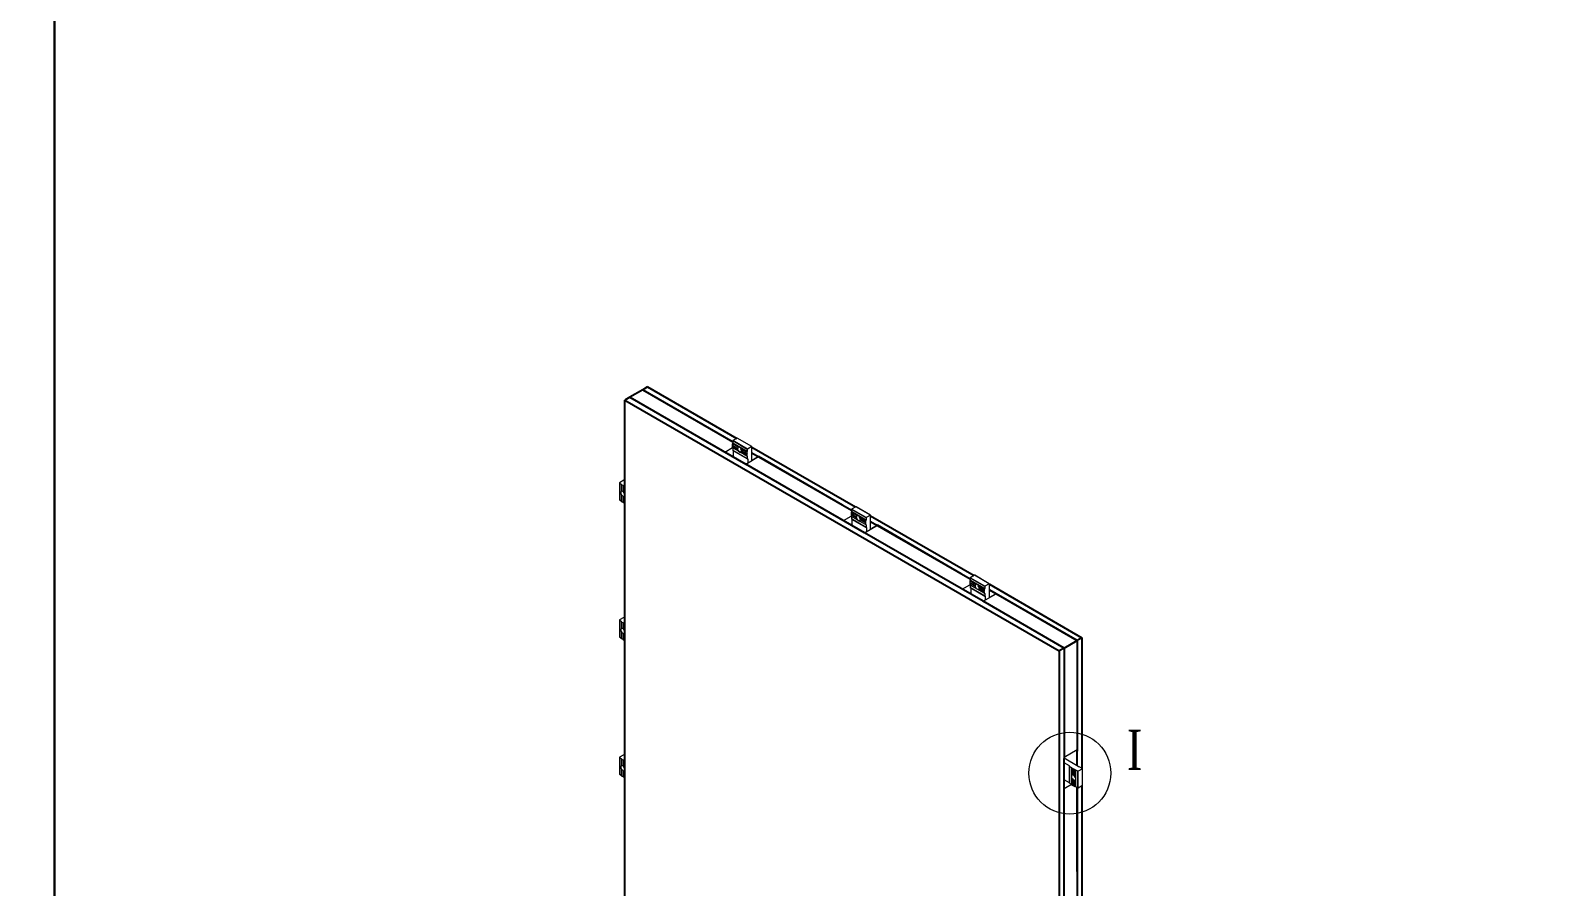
# Model space of a CAD drawing. Header units: millimetres. Extents: x 1277 to 3999, y 63 to 707.
# Drawn here: x 3787.1 to 3919.2, y 476.2 to 550.9 of the extents above; entities that cross this region are included whole.
import ezdxf

# ---------------------------------------------------------------- set-up
doc = ezdxf.new("R2010")
doc.units = ezdxf.units.MM
doc.linetypes.add('CENTER', pattern=[50.8, 31.75, -6.35, 6.35, -6.35])
doc.layers.add('ANTET', color=7, linetype='Continuous')
doc.layers.add('ANTET_K', color=179, linetype='Continuous')
doc.styles.add('SLDTEXTSTYLE3', font='TXT', dxfattribs={"width": 0.75})

# ---------------------------------------------------------------- blocks, each defined once
blk = doc.blocks.new('MN60SC.S.1')
at = {"layer": 'ANTET_K', "color": 252}
blk.add_lwpolyline([(9907.25, 888.56), (9907.25, 1185.56), (10117.25, 1185.56), (10117.25, 888.56)], close=True, dxfattribs=at)

msp = doc.modelspace()

# ---------------------------------------------------------------- linework, layer by layer
at = {"color": 140}
for p, q in [((3840.521, 519.577), (3839.389, 518.924)), ((3840.945, 519.822), (3840.521, 519.577)), ((3840.521, 519.577), (3847.592, 515.495)), ((3840.521, 519.577), (3848.37, 515.046)), ((3840.945, 519.822), (3848.723, 515.332)), ((3839.389, 518.924), (3838.965, 518.679)), ((3838.965, 474.912), (3838.965, 518.679)), ((3838.965, 518.679), (3876.866, 496.799)), ((3839.389, 518.924), (3849.501, 513.086)), ((3850.046, 514.568), (3859.082, 509.352)), ((3859.86, 507.106), (3849.501, 513.086)), ((3850.046, 514.078), (3858.729, 509.066)), ((3857.951, 509.515), (3850.632, 513.74)), ((3860.405, 508.588), (3869.441, 503.371)), ((3860.405, 508.098), (3869.088, 503.085)), ((3868.31, 503.534), (3860.992, 507.759)), ((3870.219, 501.126), (3859.86, 507.106)), ((3870.764, 502.608), (3878.846, 497.942)), ((3877.29, 497.044), (3870.219, 501.126)), ((3870.764, 502.118), (3878.422, 497.697)), ((3878.422, 497.697), (3871.351, 501.779)), ((3877.29, 497.044), (3876.866, 496.799)), ((3877.29, 497.044), (3878.422, 497.697)), ((3877.29, 497.044), (3877.29, 487.405)), ((3878.846, 497.942), (3878.422, 497.697)), ((3878.422, 497.697), (3878.422, 488.058)), ((3878.846, 497.942), (3878.846, 486.568)), ((3876.866, 496.799), (3876.866, 453.033)), ((3877.29, 473.332), (3877.29, 487.405)), ((3878.846, 485.041), (3878.846, 473.136)), ((3878.422, 477.569), (3878.422, 484.878)), ((3878.422, 484.878), (3878.422, 473.381))]:
    msp.add_line(p, q, dxfattribs=at)
at = {"color": 7, "linetype": 'Continuous', "lineweight": 15}
for p, q in [((3847.675, 514.141), (3848.341, 514.525)), ((3848.865, 514.556), (3848.334, 514.862)), ((3848.334, 514.862), (3848.334, 514.724)), ((3848.795, 514.457), (3848.334, 514.724)), ((3848.334, 514.724), (3848.356, 514.711)), ((3848.356, 514.711), (3848.334, 514.675)), ((3848.334, 514.675), (3848.334, 514.536)), ((3848.795, 514.408), (3848.334, 514.675)), ((3848.865, 514.23), (3848.334, 514.536)), ((3848.37, 514.93), (3848.338, 514.876)), ((3848.884, 514.562), (3848.338, 514.876)), ((3848.338, 514.527), (3848.37, 514.509)), ((3848.884, 514.212), (3848.338, 514.527)), ((3848.815, 514.446), (3848.356, 514.711)), ((3849.642, 514.377), (3848.37, 515.111)), ((3848.37, 515.111), (3848.37, 514.93)), ((3849.642, 514.196), (3848.37, 514.93)), ((3849.642, 513.774), (3848.37, 514.509)), ((3848.37, 514.509), (3848.37, 514.287)), ((3849.642, 513.552), (3848.37, 514.287)), ((3848.374, 514.277), (3849.647, 513.543)), ((3848.759, 515.352), (3848.384, 515.136)), ((3849.657, 514.401), (3848.384, 515.136)), ((3848.418, 514.252), (3848.418, 513.712)), ((3850.031, 514.617), (3848.759, 515.352)), ((3850.041, 514.618), (3848.769, 515.353)), ((3849.611, 514.141), (3849.066, 514.456)), ((3849.611, 513.792), (3849.066, 514.106)), ((3849.607, 514.128), (3849.077, 514.434)), ((3849.607, 513.801), (3849.077, 514.107)), ((3849.607, 513.989), (3849.146, 514.255)), ((3849.607, 513.94), (3849.146, 514.206)), ((3849.628, 513.976), (3849.169, 514.242)), ((3849.607, 514.128), (3849.607, 513.989)), ((3849.642, 514.196), (3849.611, 514.141)), ((3849.642, 514.377), (3849.642, 514.196)), ((3850.031, 514.617), (3849.657, 514.401)), ((3850.024, 514.205), (3850.046, 514.242)), ((3850.046, 514.193), (3850.024, 514.205)), ((3850.046, 514.242), (3850.046, 514.609)), ((3850.046, 513.401), (3850.046, 514.193)), ((3849.501, 513.086), (3850.632, 513.74)), ((3849.607, 513.989), (3849.628, 513.976)), ((3849.628, 513.976), (3849.607, 513.94)), ((3849.607, 513.94), (3849.607, 513.801)), ((3849.611, 513.792), (3849.642, 513.774)), ((3849.642, 513.774), (3849.642, 513.552)), ((3849.652, 513.542), (3849.669, 513.545)), ((3849.678, 513.535), (3849.678, 513.189)), ((3850.632, 513.74), (3850.145, 513.458)), ((3850.145, 513.458), (3850.145, 513.458)), ((3838.859, 511.677), (3838.484, 511.46)), ((3838.965, 511.632), (3838.887, 511.677)), ((3838.478, 511.452), (3838.478, 509.983)), ((3838.484, 511.444), (3838.641, 511.354)), ((3838.484, 511.444), (3838.484, 509.974)), ((3838.641, 511.354), (3838.641, 511.318)), ((3838.641, 511.318), (3838.641, 510.688)), ((3838.641, 510.477), (3838.641, 510.688)), ((3838.641, 510.477), (3838.641, 509.848)), ((3838.647, 511.309), (3838.767, 511.24)), ((3838.647, 511.309), (3838.647, 510.697)), ((3838.647, 510.452), (3838.647, 509.84)), ((3838.767, 511.24), (3838.81, 511.24)), ((3838.767, 511.24), (3838.767, 510.708)), ((3838.767, 510.303), (3838.767, 509.77)), ((3838.81, 511.24), (3838.81, 511.216)), ((3838.81, 511.216), (3838.93, 511.146)), ((3838.81, 511.216), (3838.81, 510.683)), ((3838.81, 510.278), (3838.81, 510.301)), ((3838.81, 510.278), (3838.81, 509.746)), ((3838.93, 511.146), (3838.93, 510.534)), ((3838.93, 510.289), (3838.93, 509.676)), ((3838.944, 511.143), (3838.965, 511.143)), ((3838.944, 511.143), (3838.944, 510.513)), ((3838.944, 510.303), (3838.944, 509.673)), ((3838.484, 509.974), (3838.641, 509.884)), ((3838.647, 509.84), (3838.767, 509.77)), ((3838.767, 509.77), (3838.81, 509.77)), ((3838.81, 509.746), (3838.93, 509.676)), ((3838.944, 509.673), (3838.965, 509.673)), ((3859.224, 508.576), (3858.693, 508.882)), ((3858.693, 508.882), (3858.693, 508.743)), ((3858.729, 508.95), (3858.698, 508.896)), ((3859.243, 508.581), (3858.698, 508.896)), ((3860.002, 508.396), (3858.729, 509.131)), ((3858.729, 509.131), (3858.729, 508.95)), ((3860.002, 508.215), (3858.729, 508.95)), ((3859.118, 509.372), (3858.743, 509.156)), ((3860.016, 508.421), (3858.743, 509.156)), ((3860.391, 508.637), (3859.118, 509.372)), ((3860.401, 508.638), (3859.128, 509.373)), ((3858.034, 508.161), (3858.7, 508.545)), ((3859.154, 508.477), (3858.693, 508.743)), ((3858.693, 508.743), (3858.715, 508.731)), ((3858.715, 508.731), (3858.693, 508.694)), ((3858.693, 508.694), (3858.693, 508.556)), ((3859.154, 508.428), (3858.693, 508.694)), ((3859.224, 508.249), (3858.693, 508.556)), ((3858.698, 508.546), (3858.729, 508.528)), ((3859.243, 508.232), (3858.698, 508.546)), ((3859.174, 508.466), (3858.715, 508.731)), ((3860.002, 507.794), (3858.729, 508.528)), ((3858.729, 508.528), (3858.729, 508.306)), ((3860.002, 507.572), (3858.729, 508.306)), ((3858.733, 508.297), (3860.006, 507.563)), ((3858.777, 508.272), (3858.777, 507.732)), ((3859.97, 508.161), (3859.425, 508.476)), ((3859.97, 507.812), (3859.425, 508.126)), ((3859.966, 508.147), (3859.436, 508.454)), ((3859.966, 507.821), (3859.436, 508.127)), ((3859.966, 508.009), (3859.505, 508.275)), ((3859.966, 507.96), (3859.505, 508.226)), ((3859.987, 507.996), (3859.528, 508.262)), ((3859.86, 507.106), (3860.992, 507.759)), ((3859.966, 508.147), (3859.966, 508.009)), ((3859.966, 508.009), (3859.987, 507.996)), ((3859.987, 507.996), (3859.966, 507.96)), ((3859.966, 507.96), (3859.966, 507.821)), ((3860.002, 508.215), (3859.97, 508.161)), ((3859.97, 507.812), (3860.002, 507.794)), ((3860.002, 508.396), (3860.002, 508.215)), ((3860.002, 507.794), (3860.002, 507.572)), ((3860.011, 507.562), (3860.028, 507.564)), ((3860.391, 508.637), (3860.016, 508.421)), ((3860.037, 507.554), (3860.037, 507.208)), ((3860.383, 508.225), (3860.405, 508.262)), ((3860.405, 508.213), (3860.383, 508.225)), ((3860.405, 508.262), (3860.405, 508.629)), ((3860.405, 507.421), (3860.405, 508.213)), ((3860.992, 507.759), (3860.405, 508.098)), ((3860.992, 507.759), (3860.504, 507.478)), ((3860.504, 507.478), (3860.504, 507.478)), ((3869.088, 503.085), (3868.31, 503.534)), ((3868.393, 502.18), (3869.059, 502.565)), ((3869.583, 502.596), (3869.053, 502.902)), ((3869.053, 502.902), (3869.053, 502.763)), ((3869.513, 502.497), (3869.053, 502.763)), ((3869.053, 502.763), (3869.074, 502.751)), ((3869.074, 502.751), (3869.053, 502.714)), ((3869.053, 502.714), (3869.053, 502.575)), ((3869.513, 502.448), (3869.053, 502.714)), ((3869.583, 502.269), (3869.053, 502.575)), ((3869.088, 502.97), (3869.057, 502.916)), ((3869.602, 502.601), (3869.057, 502.916)), ((3869.057, 502.566), (3869.088, 502.548)), ((3869.602, 502.251), (3869.057, 502.566)), ((3869.533, 502.486), (3869.074, 502.751)), ((3870.361, 502.416), (3869.088, 503.151)), ((3869.088, 503.151), (3869.088, 502.97)), ((3870.361, 502.235), (3869.088, 502.97)), ((3870.361, 501.813), (3869.088, 502.548)), ((3869.088, 502.548), (3869.088, 502.326)), ((3870.361, 501.592), (3869.088, 502.326)), ((3869.092, 502.317), (3870.365, 501.582)), ((3869.477, 503.392), (3869.102, 503.175)), ((3870.375, 502.441), (3869.102, 503.175)), ((3869.136, 502.292), (3869.136, 501.752)), ((3870.75, 502.657), (3869.477, 503.392)), ((3870.76, 502.658), (3869.487, 503.393)), ((3870.329, 502.181), (3869.784, 502.496)), ((3870.325, 502.167), (3869.795, 502.473)), ((3870.325, 502.028), (3869.864, 502.294)), ((3870.325, 501.979), (3869.864, 502.245)), ((3870.347, 502.016), (3869.887, 502.281)), ((3870.361, 502.235), (3870.329, 502.181)), ((3870.361, 502.416), (3870.361, 502.235)), ((3870.75, 502.657), (3870.375, 502.441)), ((3870.743, 502.245), (3870.764, 502.281)), ((3870.764, 502.232), (3870.743, 502.245)), ((3870.764, 502.281), (3870.764, 502.649)), ((3870.764, 501.44), (3870.764, 502.232)), ((3870.329, 501.831), (3869.784, 502.146)), ((3870.325, 501.841), (3869.795, 502.147)), ((3870.219, 501.126), (3871.351, 501.779)), ((3870.325, 502.167), (3870.325, 502.028)), ((3870.325, 502.028), (3870.347, 502.016)), ((3870.347, 502.016), (3870.325, 501.979)), ((3870.325, 501.979), (3870.325, 501.841)), ((3870.329, 501.831), (3870.361, 501.813)), ((3870.361, 501.813), (3870.361, 501.592)), ((3870.37, 501.582), (3870.387, 501.584)), ((3870.396, 501.574), (3870.396, 501.228)), ((3871.351, 501.779), (3870.764, 502.118)), ((3871.351, 501.779), (3870.863, 501.498)), ((3870.863, 501.498), (3870.863, 501.498)), ((3838.859, 499.717), (3838.484, 499.501)), ((3838.965, 499.672), (3838.887, 499.717)), ((3838.478, 499.493), (3838.478, 498.023)), ((3838.484, 499.485), (3838.641, 499.394)), ((3838.484, 499.485), (3838.484, 498.015)), ((3838.641, 499.394), (3838.641, 499.358)), ((3838.641, 499.358), (3838.641, 498.728)), ((3838.641, 498.518), (3838.641, 498.728)), ((3838.641, 498.518), (3838.641, 497.888)), ((3838.647, 499.35), (3838.767, 499.28)), ((3838.647, 499.35), (3838.647, 498.737)), ((3838.647, 498.492), (3838.647, 497.88)), ((3838.767, 499.28), (3838.81, 499.28)), ((3838.767, 499.28), (3838.767, 498.748)), ((3838.767, 498.343), (3838.767, 497.811)), ((3838.81, 499.28), (3838.81, 499.256)), ((3838.81, 499.256), (3838.93, 499.187)), ((3838.81, 499.256), (3838.81, 498.724)), ((3838.81, 498.318), (3838.81, 498.341)), ((3838.81, 498.318), (3838.81, 497.786)), ((3838.93, 499.187), (3838.93, 498.574)), ((3838.93, 498.329), (3838.93, 497.717)), ((3838.944, 499.183), (3838.965, 499.183)), ((3838.944, 499.183), (3838.944, 498.554)), ((3838.944, 498.343), (3838.944, 497.713)), ((3838.484, 498.015), (3838.641, 497.924)), ((3838.647, 497.88), (3838.767, 497.811)), ((3838.767, 497.811), (3838.81, 497.811)), ((3838.81, 497.786), (3838.93, 497.717)), ((3838.944, 497.713), (3838.965, 497.713)), ((3838.859, 487.752), (3838.484, 487.536)), ((3838.965, 487.707), (3838.887, 487.752)), ((3877.29, 487.541), (3878.422, 488.194)), ((3878.422, 488.058), (3878.422, 488.058)), ((3838.478, 487.528), (3838.478, 486.058)), ((3838.484, 487.52), (3838.641, 487.429)), ((3838.484, 487.52), (3838.484, 486.05)), ((3838.641, 487.429), (3838.641, 487.393)), ((3838.641, 487.393), (3838.641, 486.763)), ((3838.641, 486.553), (3838.641, 486.763)), ((3838.641, 486.553), (3838.641, 485.923)), ((3838.647, 487.385), (3838.767, 487.315)), ((3838.647, 487.385), (3838.647, 486.772)), ((3838.647, 486.527), (3838.647, 485.915)), ((3838.767, 487.315), (3838.81, 487.315)), ((3838.767, 487.315), (3838.767, 486.783)), ((3838.767, 486.378), (3838.767, 485.846)), ((3838.81, 487.315), (3838.81, 487.291)), ((3838.81, 487.291), (3838.93, 487.222)), ((3838.81, 487.291), (3838.81, 486.759)), ((3838.81, 486.353), (3838.81, 486.376)), ((3838.81, 486.353), (3838.81, 485.821)), ((3838.93, 487.222), (3838.93, 486.609)), ((3838.93, 486.364), (3838.93, 485.752)), ((3838.944, 487.218), (3838.965, 487.218)), ((3838.944, 487.218), (3838.944, 486.589)), ((3838.944, 486.378), (3838.944, 485.748)), ((3877.29, 487.466), (3878.521, 486.756)), ((3877.767, 486.766), (3877.29, 487.041)), ((3877.758, 486.735), (3877.758, 485.265)), ((3877.76, 486.74), (3877.771, 486.753)), ((3877.956, 486.616), (3877.764, 486.727)), ((3877.764, 485.257), (3877.764, 486.727)), ((3877.956, 486.58), (3877.956, 486.616)), ((3877.956, 485.951), (3877.956, 486.58)), ((3878.082, 486.503), (3877.962, 486.572)), ((3877.962, 485.96), (3877.962, 486.572)), ((3878.125, 486.503), (3878.082, 486.503)), ((3878.082, 485.97), (3878.082, 486.503)), ((3878.125, 486.478), (3878.125, 486.503)), ((3878.245, 486.409), (3878.125, 486.478)), ((3878.125, 485.946), (3878.125, 486.478)), ((3878.245, 485.796), (3878.245, 486.409)), ((3878.322, 486.405), (3878.259, 486.405)), ((3878.259, 485.776), (3878.259, 486.405)), ((3878.478, 486.315), (3878.322, 486.405)), ((3878.322, 484.936), (3878.322, 486.405)), ((3878.881, 486.531), (3878.507, 486.315)), ((3878.521, 486.756), (3878.521, 486.731)), ((3878.521, 486.731), (3878.563, 486.731)), ((3878.563, 486.731), (3878.881, 486.547)), ((3878.881, 485.061), (3878.881, 486.531)), ((3878.887, 485.07), (3878.887, 486.539)), ((3838.484, 486.05), (3838.641, 485.959)), ((3838.647, 485.915), (3838.767, 485.846)), ((3838.767, 485.846), (3838.81, 485.846)), ((3838.81, 485.821), (3838.93, 485.752)), ((3838.944, 485.748), (3838.965, 485.748)), ((3877.758, 485.302), (3877.29, 485.572)), ((3877.29, 484.803), (3877.921, 485.167)), ((3877.956, 485.146), (3877.764, 485.257)), ((3877.956, 485.74), (3877.956, 485.951)), ((3877.956, 485.11), (3877.956, 485.74)), ((3877.962, 485.102), (3877.962, 485.715)), ((3878.082, 485.033), (3877.962, 485.102)), ((3878.082, 485.033), (3878.082, 485.565)), ((3878.125, 485.033), (3878.082, 485.033)), ((3878.125, 485.541), (3878.125, 485.564)), ((3878.125, 485.008), (3878.125, 485.541)), ((3878.245, 484.939), (3878.245, 485.551)), ((3878.259, 484.936), (3878.259, 485.565)), ((3878.478, 484.845), (3878.478, 486.315)), ((3878.507, 484.845), (3878.507, 486.315)), ((3878.881, 485.061), (3878.507, 484.845)), ((3878.245, 484.939), (3878.125, 485.008)), ((3878.322, 484.936), (3878.259, 484.936)), ((3878.478, 484.845), (3878.322, 484.936))]:
    msp.add_line(p, q, dxfattribs=at)
at = {"color": 8, "linetype": 'Continuous', "lineweight": 15}
for p, q in [((3849.678, 513.535), (3849.662, 513.544)), ((3860.037, 507.554), (3860.021, 507.563)), ((3870.396, 501.574), (3870.38, 501.583)), ((3877.767, 486.748), (3877.767, 486.766))]:
    msp.add_line(p, q, dxfattribs=at)
at = {"color": 4}
msp.add_line((3878.422, 486.813), (3878.422, 488.058), dxfattribs=at)
at = {"color": 7, "linetype": 'Continuous', "lineweight": 15, "flags": 128}
for points in [[(3849.642, 513.552), (3849.643, 513.549), (3849.643, 513.547), (3849.644, 513.546), (3849.645, 513.544), (3849.646, 513.543), (3849.648, 513.542), (3849.65, 513.542), (3849.652, 513.542)], [(3849.669, 513.545), (3849.67, 513.545), (3849.672, 513.544), (3849.674, 513.544), (3849.675, 513.542), (3849.676, 513.541), (3849.677, 513.539), (3849.678, 513.537), (3849.678, 513.535)], [(3860.002, 507.572), (3860.002, 507.569), (3860.002, 507.567), (3860.003, 507.565), (3860.004, 507.564), (3860.006, 507.563), (3860.007, 507.562), (3860.009, 507.562), (3860.011, 507.562)], [(3860.028, 507.564), (3860.03, 507.564), (3860.031, 507.564), (3860.033, 507.563), (3860.034, 507.562), (3860.035, 507.561), (3860.036, 507.559), (3860.037, 507.557), (3860.037, 507.554)], [(3870.361, 501.592), (3870.361, 501.589), (3870.361, 501.587), (3870.362, 501.585), (3870.363, 501.584), (3870.365, 501.582), (3870.366, 501.582), (3870.368, 501.581), (3870.37, 501.582)], [(3870.387, 501.584), (3870.389, 501.584), (3870.391, 501.584), (3870.392, 501.583), (3870.394, 501.582), (3870.395, 501.581), (3870.395, 501.579), (3870.396, 501.577), (3870.396, 501.574)], [(3877.764, 486.727), (3877.762, 486.728), (3877.761, 486.73), (3877.759, 486.732), (3877.759, 486.733), (3877.758, 486.735), (3877.758, 486.737), (3877.759, 486.738), (3877.76, 486.74)], [(3877.771, 486.753), (3877.772, 486.755), (3877.772, 486.757), (3877.773, 486.758), (3877.772, 486.76), (3877.772, 486.762), (3877.77, 486.764), (3877.769, 486.765), (3877.767, 486.766)]]:
    msp.add_lwpolyline(points, dxfattribs=at)
at = {"color": 0, "linetype": 'CENTER', "lineweight": 0, "ltscale": 5}
msp.add_circle((3877.784, 486.142), 3.572, dxfattribs=at)
at = {"color": 7, "linetype": 'Continuous', "lineweight": 15}
for centre, radius, start, end in [((3848.363, 514.861), 0.0289, 148.85627, 178.0435), ((3848.344, 514.535), 0.0101, 174.37962, 234.30196), ((3848.4, 515.11), 0.0307, 122.60548, 177.39452), ((3848.379, 514.286), 0.00986, 173.70588, 234.98194), ((3848.764, 515.344), 0.0101, 65.69288, 125.61758), ((3848.901, 514.457), 0.106, 110.25989, 179.50485), ((3849.184, 514.457), 0.392, 187.04371, 215.38107), ((3848.757, 514.207), 0.392, 7.04371, 35.38107), ((3849.04, 514.207), 0.106, 290.25989, 359.50485), ((3849.636, 514.127), 0.0289, 148.85627, 178.0435), ((3849.673, 514.375), 0.0307, 122.60548, 177.39452), ((3850.037, 514.611), 0.00873, 350.78596, 129.20329), ((3849.617, 513.8), 0.0101, 174.37962, 234.30196), ((3838.487, 511.452), 0.00873, 110.78342, 249.21658), ((3838.873, 511.65), 0.0307, 62.60967, 117.39033), ((3838.651, 511.319), 0.0101, 185.6948, 245.62534), ((3838.715, 510.615), 0.106, 60.49964, 129.75332), ((3839.003, 510.615), 0.392, 204.61838, 232.95735), ((3838.573, 510.37), 0.392, 24.61838, 52.95735), ((3838.862, 510.37), 0.106, 240.49964, 309.75332), ((3838.943, 511.172), 0.0289, 241.95976, 271.1441), ((3838.488, 509.984), 0.0101, 185.6948, 245.62534), ((3838.651, 509.849), 0.0101, 185.6948, 245.62534), ((3838.943, 509.702), 0.0289, 241.95976, 271.1441), ((3858.722, 508.881), 0.0289, 148.85627, 178.0435), ((3858.76, 509.13), 0.0307, 122.60548, 177.39452), ((3859.124, 509.364), 0.0101, 65.69288, 125.61758), ((3858.703, 508.555), 0.0101, 174.37962, 234.30196), ((3858.739, 508.305), 0.00986, 173.70588, 234.98194), ((3859.261, 508.476), 0.106, 110.25989, 179.50485), ((3859.543, 508.476), 0.392, 187.04371, 215.38107), ((3859.116, 508.227), 0.392, 7.04371, 35.38107), ((3859.399, 508.227), 0.106, 290.25989, 359.50485), ((3859.995, 508.146), 0.0289, 148.85627, 178.0435), ((3859.976, 507.82), 0.0101, 174.37962, 234.30196), ((3860.032, 508.395), 0.0307, 122.60548, 177.39452), ((3860.396, 508.63), 0.00873, 350.78596, 129.20329), ((3869.081, 502.901), 0.0289, 148.85627, 178.0435), ((3869.063, 502.574), 0.0101, 174.37962, 234.30196), ((3869.119, 503.15), 0.0307, 122.60548, 177.39452), ((3869.098, 502.325), 0.00986, 173.70588, 234.98194), ((3869.483, 503.384), 0.0101, 65.69288, 125.61758), ((3869.62, 502.496), 0.106, 110.25989, 179.50485), ((3869.902, 502.496), 0.392, 187.04371, 215.38107), ((3869.475, 502.246), 0.392, 7.04371, 35.38107), ((3869.758, 502.246), 0.106, 290.25989, 359.50485), ((3870.391, 502.415), 0.0307, 122.60548, 177.39452), ((3870.755, 502.65), 0.00873, 350.78596, 129.20329), ((3870.354, 502.166), 0.0289, 148.85627, 178.0435), ((3870.335, 501.84), 0.0101, 174.37962, 234.30196), ((3838.873, 499.69), 0.0307, 62.60967, 117.39033), ((3838.487, 499.493), 0.00873, 110.78342, 249.21658), ((3838.651, 499.359), 0.0101, 185.6948, 245.62534), ((3838.715, 498.656), 0.106, 60.49964, 129.75332), ((3839.003, 498.656), 0.392, 204.61838, 232.95735), ((3838.573, 498.411), 0.392, 24.61838, 52.95735), ((3838.862, 498.411), 0.106, 240.49964, 309.75332), ((3838.943, 499.212), 0.0289, 241.95976, 271.1441), ((3838.488, 498.024), 0.0101, 185.6948, 245.62534), ((3838.651, 497.889), 0.0101, 185.6948, 245.62534), ((3838.943, 497.742), 0.0289, 241.95976, 271.1441), ((3838.873, 487.725), 0.0307, 62.60967, 117.39033), ((3838.487, 487.528), 0.00873, 110.78342, 249.21658), ((3838.651, 487.394), 0.0101, 185.6948, 245.62534), ((3838.715, 486.691), 0.106, 60.49964, 129.75332), ((3839.003, 486.691), 0.392, 204.61838, 232.95735), ((3838.573, 486.446), 0.392, 24.61838, 52.95735), ((3838.862, 486.446), 0.106, 240.49964, 309.75332), ((3838.943, 487.247), 0.0289, 241.95976, 271.1441), ((3877.966, 486.581), 0.0101, 185.6948, 245.62534), ((3878.259, 486.434), 0.0289, 241.95976, 271.1441), ((3878.878, 486.539), 0.00873, 290.78342, 69.21658), ((3838.488, 486.059), 0.0101, 185.6948, 245.62534), ((3838.651, 485.924), 0.0101, 185.6948, 245.62534), ((3838.943, 485.777), 0.0289, 241.95976, 271.1441), ((3877.768, 485.266), 0.00986, 185.02151, 246.29863), ((3877.966, 485.111), 0.0101, 185.6948, 245.62534), ((3878.03, 485.878), 0.106, 60.49964, 129.75332), ((3878.318, 485.878), 0.392, 204.61838, 232.95735), ((3877.889, 485.633), 0.392, 24.61838, 52.95735), ((3878.177, 485.633), 0.106, 240.49964, 309.75332), ((3878.492, 486.342), 0.0307, 242.60967, 297.39033), ((3878.877, 485.071), 0.0101, 294.37466, 354.3052), ((3878.259, 484.964), 0.0289, 241.95976, 271.1441), ((3878.492, 484.872), 0.0307, 242.60967, 297.39033)]:
    msp.add_arc(centre, radius, start, end, dxfattribs=at)
for centre, major_axis, ratio, start_param, end_param in [((3848.992, 514.344), (0.25, -0.144), 0.0000704, 3.8067416, 3.9270314), ((3848.992, 514.344), (0.177, 0.306), 0.5773346, 1.570837, 1.6911268), ((3848.823, 514.247), (0.177, 0.306), 0.5773346, 5.7410124, 6.8254394), ((3848.823, 514.247), (0.25, -0.144), 0.0000704, 4.9556143, 6.0400413), ((3848.992, 514.344), (0.25, -0.144), 0.0000704, 0.7854388, 0.9057287), ((3848.992, 514.344), (0.177, 0.306), 0.5773346, 4.5921397, 4.7124296), ((3838.81, 510.505), (0.354, 0), 0.5773815, 1.5707963, 1.6910862), ((3838.81, 510.505), (0.354, 0), 0.5773815, 4.5920991, 4.712389), ((3838.641, 510.408), (0.354, 0), 0.5773815, 0.4113833, 0.5422135), ((3838.641, 510.408), (0.354, 0), 0.5773815, 5.7409718, 5.871802), ((3859.351, 508.364), (0.25, -0.144), 0.0000704, 3.8067416, 3.9270314), ((3859.351, 508.364), (0.177, 0.306), 0.5773346, 1.570837, 1.6911268), ((3859.183, 508.266), (0.177, 0.306), 0.5773346, 5.7410124, 6.8254394), ((3859.183, 508.266), (0.25, -0.144), 0.0000704, 4.9556143, 6.0400413), ((3859.351, 508.364), (0.25, -0.144), 0.0000704, 0.7854388, 0.9057287), ((3859.351, 508.364), (0.177, 0.306), 0.5773346, 4.5921397, 4.7124296), ((3869.71, 502.383), (0.25, -0.144), 0.0000704, 3.8067416, 3.9270314), ((3869.71, 502.383), (0.177, 0.306), 0.5773346, 1.570837, 1.6911268), ((3869.542, 502.286), (0.177, 0.306), 0.5773346, 5.7410124, 6.8254394), ((3869.542, 502.286), (0.25, -0.144), 0.0000704, 4.9556143, 6.0400413), ((3869.71, 502.383), (0.25, -0.144), 0.0000704, 0.7854388, 0.9057287), ((3869.71, 502.383), (0.177, 0.306), 0.5773346, 4.5921397, 4.7124296), ((3838.81, 498.546), (0.354, 0), 0.5773815, 1.5707963, 1.6910862), ((3838.81, 498.546), (0.354, 0), 0.5773815, 4.5920991, 4.712389), ((3838.641, 498.448), (0.354, 0), 0.5773815, 0.4113833, 0.5422135), ((3838.641, 498.448), (0.354, 0), 0.5773815, 5.7409718, 5.871802), ((3838.81, 486.581), (0.354, 0), 0.5773815, 1.5707963, 1.6910862), ((3838.81, 486.581), (0.354, 0), 0.5773815, 4.5920991, 4.712389), ((3838.641, 486.483), (0.354, 0), 0.5773815, 0.4113833, 0.5422135), ((3838.641, 486.483), (0.354, 0), 0.5773815, 5.7409718, 5.871802), ((3878.125, 485.768), (0.354, 0), 0.5773815, 1.5707963, 1.6910862), ((3878.125, 485.768), (0.354, 0), 0.5773815, 4.5920991, 4.712389), ((3877.956, 485.67), (0.354, 0), 0.5773815, 5.7409718, 6.8253988)]:
    msp.add_ellipse(centre, major_axis=major_axis, ratio=ratio, start_param=start_param, end_param=end_param, dxfattribs=at)
for points, knots in [([(3848.865, 514.556), (3848.869, 514.557), (3848.874, 514.559), (3848.882, 514.561), (3848.884, 514.562)], [0, 0, 0, 0, 0.7335025, 1, 1, 1, 1]), ([(3848.884, 514.212), (3848.879, 514.215), (3848.872, 514.22), (3848.867, 514.227), (3848.865, 514.23)], [0, 0, 0, 0, 0.6321906, 1, 1, 1, 1]), ([(3849.066, 514.456), (3849.068, 514.451), (3849.07, 514.444), (3849.075, 514.436), (3849.077, 514.434)], [0, 0, 0, 0, 0.6321906, 1, 1, 1, 1]), ([(3849.077, 514.107), (3849.073, 514.106), (3849.069, 514.105), (3849.067, 514.106), (3849.066, 514.106)], [0, 0, 0, 0, 0.7335025, 1, 1, 1, 1]), ([(3838.641, 510.688), (3838.642, 510.69), (3838.642, 510.692), (3838.646, 510.696), (3838.647, 510.697)], [0, 0, 0, 0, 0.6321906, 1, 1, 1, 1]), ([(3838.647, 510.452), (3838.645, 510.458), (3838.642, 510.466), (3838.641, 510.475), (3838.641, 510.477)], [0, 0, 0, 0, 0.7335025, 1, 1, 1, 1]), ([(3838.93, 510.534), (3838.933, 510.528), (3838.937, 510.521), (3838.942, 510.515), (3838.944, 510.513)], [0, 0, 0, 0, 0.7335025, 1, 1, 1, 1]), ([(3838.944, 510.303), (3838.941, 510.299), (3838.935, 510.294), (3838.931, 510.29), (3838.93, 510.289)], [0, 0, 0, 0, 0.6321906, 1, 1, 1, 1]), ([(3859.224, 508.576), (3859.228, 508.577), (3859.233, 508.579), (3859.241, 508.581), (3859.243, 508.581)], [0, 0, 0, 0, 0.7335025, 1, 1, 1, 1]), ([(3859.243, 508.232), (3859.238, 508.235), (3859.231, 508.24), (3859.226, 508.247), (3859.224, 508.249)], [0, 0, 0, 0, 0.6321906, 1, 1, 1, 1]), ([(3859.425, 508.476), (3859.427, 508.471), (3859.429, 508.463), (3859.434, 508.456), (3859.436, 508.454)], [0, 0, 0, 0, 0.6321906, 1, 1, 1, 1]), ([(3859.436, 508.127), (3859.433, 508.126), (3859.428, 508.125), (3859.426, 508.126), (3859.425, 508.126)], [0, 0, 0, 0, 0.7335025, 1, 1, 1, 1]), ([(3869.583, 502.596), (3869.587, 502.597), (3869.593, 502.598), (3869.6, 502.601), (3869.602, 502.601)], [0, 0, 0, 0, 0.7335025, 1, 1, 1, 1]), ([(3869.602, 502.251), (3869.597, 502.255), (3869.59, 502.26), (3869.585, 502.267), (3869.583, 502.269)], [0, 0, 0, 0, 0.6321906, 1, 1, 1, 1]), ([(3869.784, 502.496), (3869.786, 502.491), (3869.789, 502.483), (3869.793, 502.476), (3869.795, 502.473)], [0, 0, 0, 0, 0.6321906, 1, 1, 1, 1]), ([(3869.795, 502.147), (3869.792, 502.146), (3869.787, 502.145), (3869.785, 502.146), (3869.784, 502.146)], [0, 0, 0, 0, 0.7335025, 1, 1, 1, 1]), ([(3838.641, 498.728), (3838.642, 498.73), (3838.642, 498.733), (3838.646, 498.736), (3838.647, 498.737)], [0, 0, 0, 0, 0.6321906, 1, 1, 1, 1]), ([(3838.647, 498.492), (3838.645, 498.498), (3838.642, 498.507), (3838.641, 498.515), (3838.641, 498.518)], [0, 0, 0, 0, 0.7335025, 1, 1, 1, 1]), ([(3838.93, 498.574), (3838.933, 498.569), (3838.937, 498.561), (3838.942, 498.555), (3838.944, 498.554)], [0, 0, 0, 0, 0.7335025, 1, 1, 1, 1]), ([(3838.944, 498.343), (3838.941, 498.34), (3838.935, 498.334), (3838.931, 498.331), (3838.93, 498.329)], [0, 0, 0, 0, 0.6321906, 1, 1, 1, 1]), ([(3838.641, 486.763), (3838.642, 486.765), (3838.642, 486.768), (3838.646, 486.771), (3838.647, 486.772)], [0, 0, 0, 0, 0.6321906, 1, 1, 1, 1]), ([(3838.647, 486.527), (3838.645, 486.533), (3838.642, 486.542), (3838.641, 486.55), (3838.641, 486.553)], [0, 0, 0, 0, 0.7335025, 1, 1, 1, 1]), ([(3838.93, 486.609), (3838.933, 486.604), (3838.937, 486.596), (3838.942, 486.59), (3838.944, 486.589)], [0, 0, 0, 0, 0.7335025, 1, 1, 1, 1]), ([(3838.944, 486.378), (3838.941, 486.375), (3838.935, 486.369), (3838.931, 486.366), (3838.93, 486.364)], [0, 0, 0, 0, 0.6321906, 1, 1, 1, 1]), ([(3877.956, 485.951), (3877.957, 485.952), (3877.957, 485.955), (3877.961, 485.958), (3877.962, 485.96)], [0, 0, 0, 0, 0.6321906, 1, 1, 1, 1]), ([(3877.962, 485.715), (3877.96, 485.721), (3877.957, 485.729), (3877.956, 485.738), (3877.956, 485.74)], [0, 0, 0, 0, 0.7335025, 1, 1, 1, 1]), ([(3878.245, 485.796), (3878.248, 485.791), (3878.252, 485.783), (3878.258, 485.777), (3878.259, 485.776)], [0, 0, 0, 0, 0.7335025, 1, 1, 1, 1]), ([(3878.259, 485.565), (3878.256, 485.562), (3878.25, 485.557), (3878.246, 485.553), (3878.245, 485.551)], [0, 0, 0, 0, 0.6321906, 1, 1, 1, 1])]:
    msp.add_open_spline(points, degree=3, knots=knots, dxfattribs=at)

# ---------------------------------------------------------------- block references
at = {"layer": 'ANTET', "color": 0}
for p in [(-6328.067, -479.002), (-6118.067, -479.002)]:
    msp.add_blockref('MN60SC.S.1', p, dxfattribs=at)

# ---------------------------------------------------------------- texts
at = {"color": 7, "linetype": 'Continuous', "lineweight": 0, "insert": (3882.775, 489.928), "char_height": 3.5, "attachment_point": 1, "style": 'SLDTEXTSTYLE3'}
msp.add_mtext('{\\fTimes New Roman|b0|i0|c162|p34;I}', dxfattribs=at)

doc.saveas('drawing.dxf')
